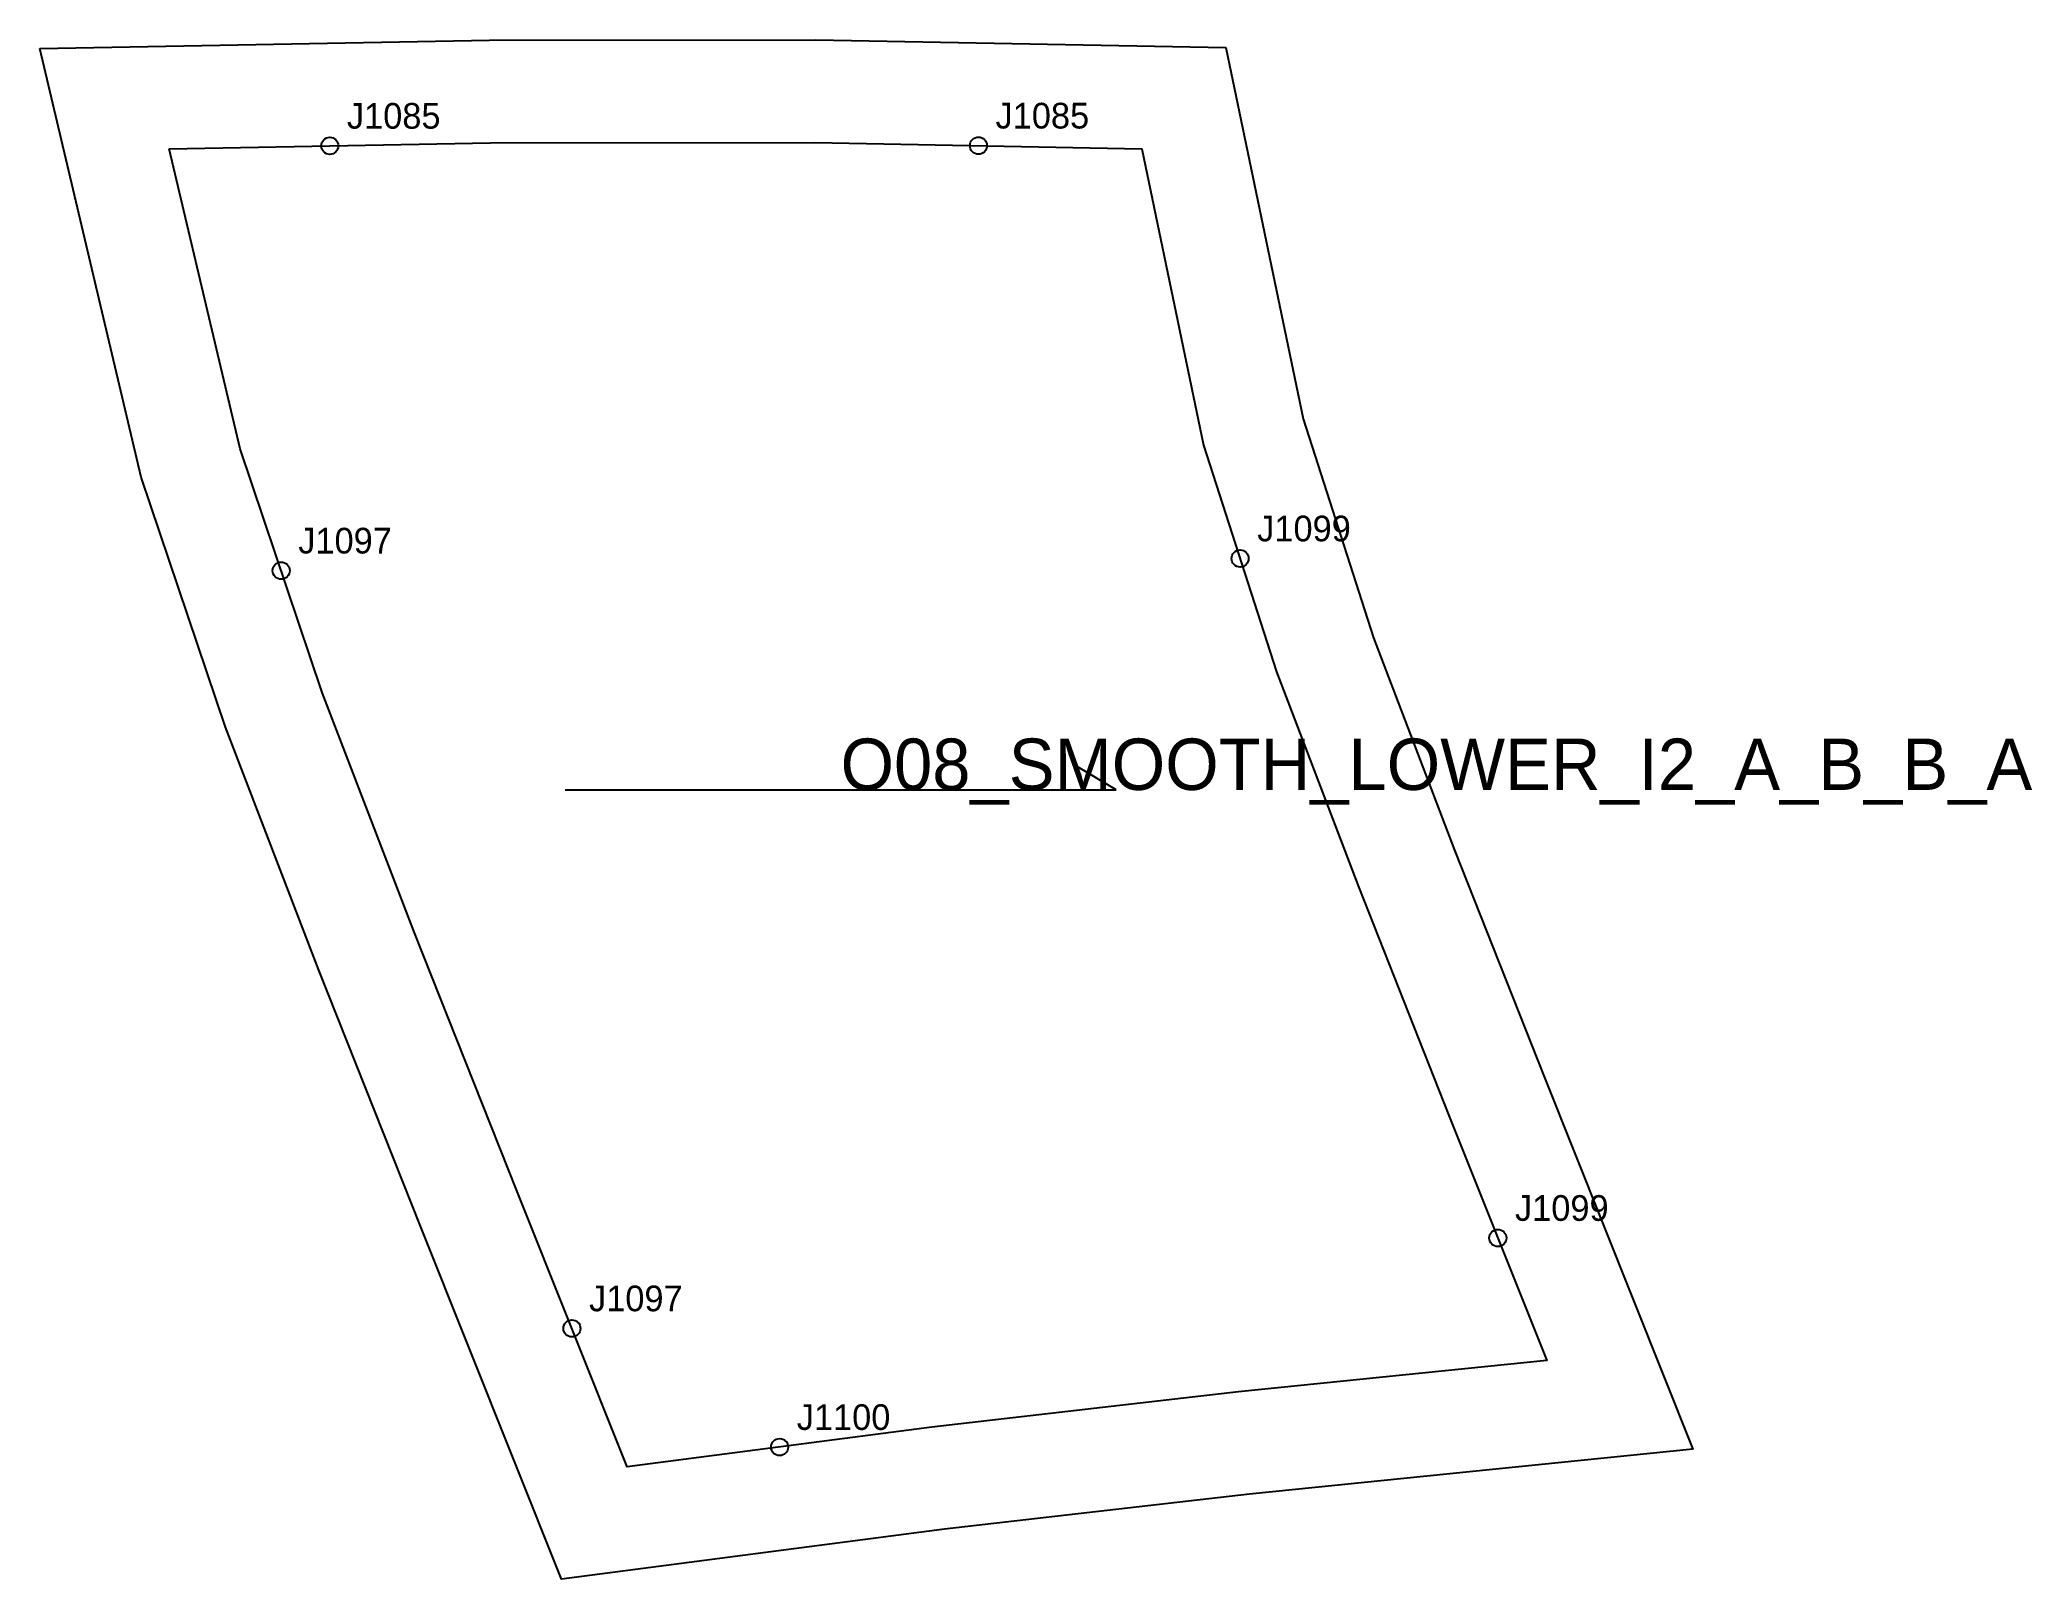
# Model space of a CAD drawing. Header units: millimetres. Extents: x -15 to 218, y -167 to 13.
import ezdxf

# ---------------------------------------------------------------- set-up
doc = ezdxf.new("R2010")
doc.units = ezdxf.units.MM
for name, color, linetype in [('CUT', 1, 'Continuous'), ('GRAIN', 3, 'Continuous'), ('LABEL', 7, 'Continuous'), ('NOTCH', 2, 'Continuous'), ('SEW', 5, 'Continuous')]:
    doc.layers.add(name, color=color, linetype=linetype)

msp = doc.modelspace()

# ---------------------------------------------------------------- linework, layer by layer
at = {"layer": 'CUT'}
msp.add_lwpolyline([(-15.1, 11.72), (37.39, 12.69), (75.49, 12.72), (123.38, 11.82), (132.4, -31.54), (140.62, -57.12), (150.06, -81.92), (160.57, -108.45), (177.88, -151.85), (126.15, -157.11), (90.52, -161.21), (45.79, -167.04), (29.42, -126.02), (17.48, -95.94), (6.58, -67.56), (-3.27, -38.35), (-15.1, 11.72)], close=True, dxfattribs=at)
at = {"layer": 'GRAIN'}
for p, q in [((110.56, -74.88), (105.56, -71.88)), ((46.23, -74.88), (110.56, -74.88))]:
    msp.add_line(p, q, dxfattribs=at)
at = {"layer": 'NOTCH'}
for centre in [(18.75, 0.34), (94.48, 0.36), (13.07, -49.27), (125.03, -47.85), (155.13, -127.2), (47.02, -137.76), (71.27, -151.62)]:
    msp.add_circle(centre, 1, dxfattribs=at)
at = {"layer": 'SEW'}
msp.add_lwpolyline([(0, 0), (37.5, 0.69), (75.38, 0.72), (113.58, 0), (120.78, -34.61), (129.29, -61.09), (138.88, -86.26), (149.42, -112.88), (160.84, -141.52), (124.85, -145.18), (89.06, -149.3), (53.48, -153.94), (40.57, -121.59), (28.66, -91.57), (17.87, -63.49), (8.28, -35.05)], close=True, dxfattribs=at)

# ---------------------------------------------------------------- texts
at = {"layer": 'LABEL'}
for s, height, p in [('J1085', 3, (20.75, 2.34)), ('J1085', 3, (96.48, 2.36)), ('J1099', 3, (127.03, -45.85)), ('J1097', 3, (15.07, -47.27)), ('O08_SMOOTH_LOWER_I2_A_B_B_A', 6, (78.39, -74.88)), ('J1099', 3, (157.13, -125.2)), ('J1097', 3, (49.02, -135.76)), ('J1100', 3, (73.27, -149.62))]:
    msp.add_text(s, height=height, dxfattribs=at).set_placement(p)

doc.saveas('drawing.dxf')
